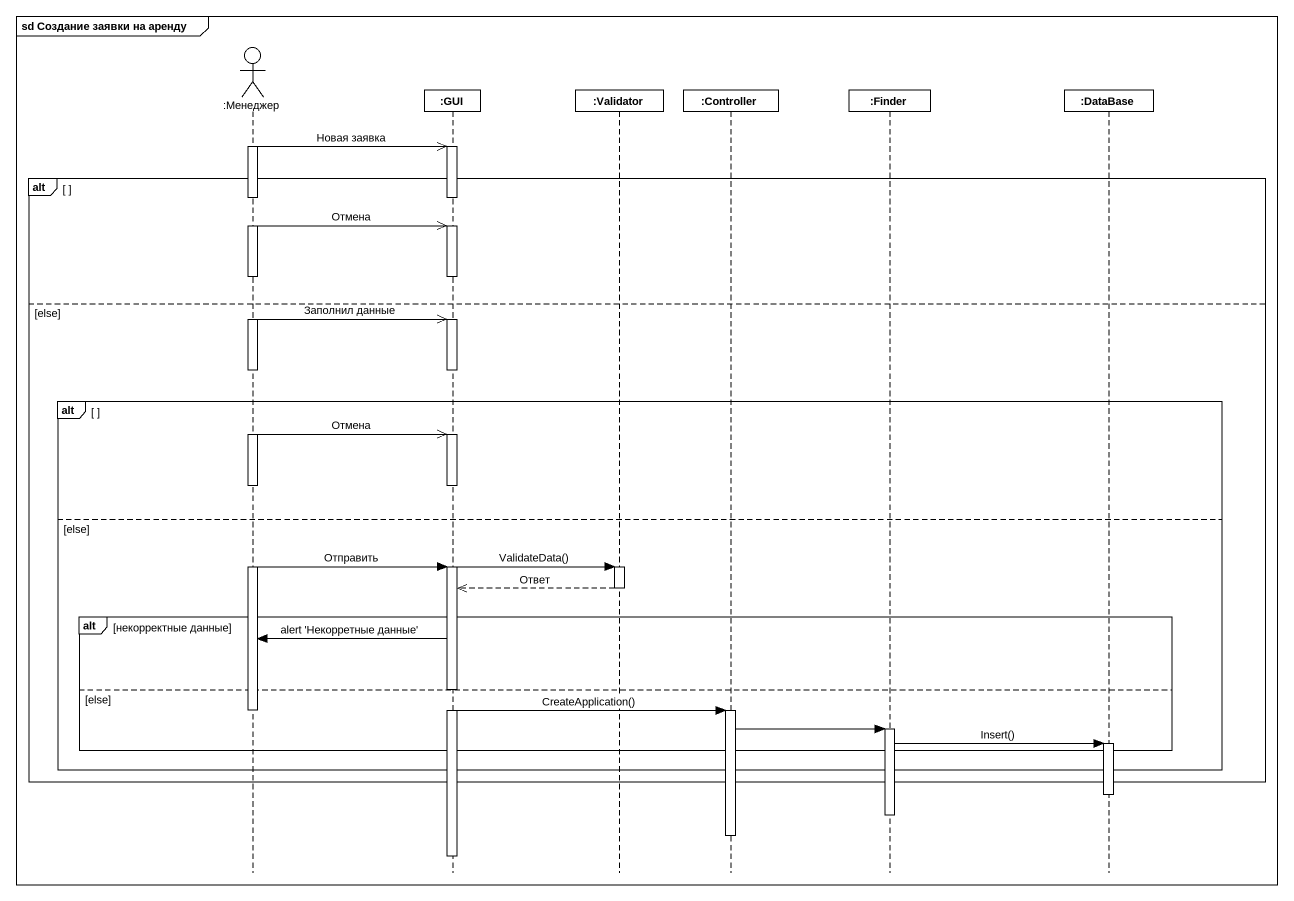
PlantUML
@startuml
mainframe sd Создание заявки на аренду
hide footbox
actor ":Менеджер" as Менеджер
participant ":GUI" as GUI
participant ":Validator" as Validator
participant ":Controller" as Controller
participant ":Finder" as Finder
participant ":DataBase" as DataBase_

activate Менеджер
Менеджер ->> GUI : Новая заявка
activate GUI
alt
  deactivate GUI
  Менеджер ->> GUI : Отмена
  activate GUI
  deactivate GUI
else else
  Менеджер ->> GUI : Заполнил данные
  activate GUI
  deactivate GUI
  alt
    Менеджер ->> GUI : Отмена
    activate GUI
    deactivate GUI
  else else
    Менеджер -> GUI : Отправить
    GUI -> Validator : ValidateData()
    activate Validator
    activate GUI
    Validator -->> GUI : Ответ
    deactivate Validator
    alt некорректные данные
      GUI -> Менеджер : alert 'Некорретные данные'
    else else
      GUI -> Controller : CreateApplication()
      deactivate Менеджер
      activate Controller
      Controller -> Finder
      activate Finder
      Finder -> DataBase_ : Insert()
      activate DataBase_
    end
  end
end
deactivate DataBase_
deactivate Finder
deactivate Controller
deactivate GUI
@enduml
